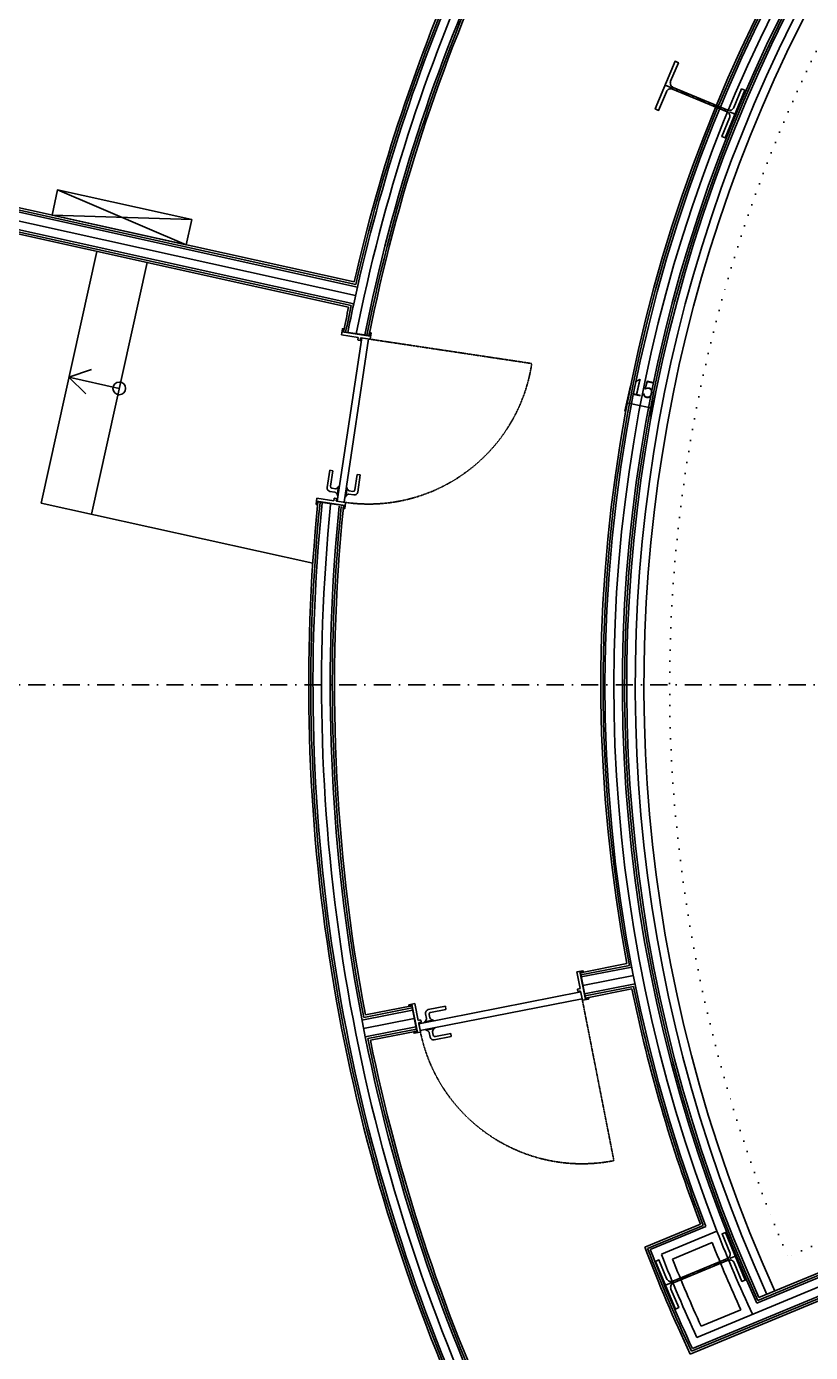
# Model space of a CAD drawing. Header units: millimetres. Extents: x 132785 to 150483, y 90225 to 103753.
# Drawn here: x 143646 to 144102, y 101854 to 102626 of the extents above; entities that cross this region are included whole.
import ezdxf

# ---------------------------------------------------------------- set-up
doc = ezdxf.new("R2010")
doc.units = ezdxf.units.MM
for name, pattern in [('061-GZM-AP-100$0$DASHDOT', [1, 0.5, -0.25, 0, -0.25]), ('061-GZM-AP-100$0$HIDDEN', [0.375, 0.25, -0.125]), ('DASHDOT', [1, 0.5, -0.25, 0, -0.25]), ('DOT', [6.35, 0, -6.35])]:
    doc.linetypes.add(name, pattern=pattern)
doc.layers.add('061-GZM-AP-100$0$A-kapi', color=2, linetype='Continuous')
doc.layers.add('061-GZM-AP-100$0$A-kiris', color=252, linetype='Continuous', lineweight=0)
doc.styles.add('061-GZM-AP-100$0$text-50', font='ARIALN.TTF', dxfattribs={"height": 10})

msp = doc.modelspace()

# ---------------------------------------------------------------- linework, layer by layer
at = {"color": 253, "linetype": '061-GZM-AP-100$0$DASHDOT', "ltscale": 10}
for p, q in [((144017.602, 102591.499), (144058.258, 102574.672)), ((144017.788, 101893.484), (144058.434, 101910.333))]:
    msp.add_line(p, q, dxfattribs=at)
at = {"color": 253}
for p, q in [((143838.635, 102474.042), (143445.66, 102561.052)), ((143837.692, 102475.531), (143445.93, 102562.272)), ((143836.723, 102477.026), (143446.201, 102563.493)), ((143833.48, 102462.38), (143442.958, 102548.848)), ((143834.989, 102463.327), (143443.228, 102550.068)), ((143836.473, 102464.278), (143443.498, 102551.288)), ((143661.003, 102515.933), (143664.246, 102530.578)), ((143664.246, 102530.578), (143742.354, 102513.284)), ((143664.246, 102530.578), (143739.112, 102498.638)), ((143739.112, 102498.638), (143661.003, 102515.933)), ((143742.354, 102513.284), (143661.003, 102515.933)), ((143742.354, 102513.284), (143739.112, 102498.638)), ((143836.473, 102464.278), (143838.589, 102474.052)), ((143997.464, 102416.557), (143994.221, 102401.911)), ((143995.302, 102406.793), (144009.951, 102403.55)), ((144012.112, 102413.313), (144008.87, 102398.668)), ((143995.35, 102080.522), (143968.363, 102075.222)), ((143971.253, 102060.504), (143968.363, 102075.222)), ((143996.808, 102079.534), (143968.604, 102073.996)), ((143998.267, 102078.547), (143968.844, 102072.769)), ((144000.194, 102068.734), (143970.771, 102062.957)), ((143999.216, 102067.268), (143971.012, 102061.73)), ((143998.24, 102065.803), (143971.253, 102060.503)), ((143870.718, 102053.501), (143841.263, 102047.717)), ((143870.477, 102054.728), (143842.256, 102049.186)), ((143870.237, 102055.954), (143843.25, 102050.655)), ((143873.127, 102041.235), (143870.237, 102055.954)), ((143872.645, 102043.688), (143843.19, 102037.905)), ((143872.886, 102042.462), (143844.664, 102036.92)), ((143873.127, 102041.235), (143846.14, 102035.936)), ((144241.892, 101953.906), (144070.864, 101883.01)), ((144242.52, 101955.519), (144071.501, 101884.628)), ((144243.149, 101957.133), (144072.14, 101886.246)), ((144032.204, 101853.453), (144235.724, 101937.818)), ((144032.828, 101855.065), (144236.332, 101939.423)), ((144033.454, 101856.678), (144236.943, 101941.029)), ((144038.105, 101928.967), (144005.76, 101915.559)), ((144039.706, 101928.278), (144007.363, 101914.871)), ((144041.31, 101927.589), (144008.967, 101914.182)), ((144044.955, 101918.275), (144021.858, 101908.701)), ((144038.513, 101869.6), (144061.62, 101879.179))]:
    msp.add_line(p, q, dxfattribs=at)
at = {"color": 253, "ltscale": 12}
for p, q in [((143837.531, 102469.165), (143444.56, 102556.174)), ((143999.217, 102073.638), (143969.808, 102067.863)), ((143871.682, 102048.595), (143842.215, 102042.809)), ((144239.402, 101947.461), (144035.971, 101863.134)), ((144047.739, 101924.842), (144015.401, 101911.437))]:
    msp.add_line(p, q, dxfattribs=at)
at = {"color": 253, "ltscale": 5}
for p, q in [((143654.601, 102348.354), (143687.027, 102494.807)), ((143683.891, 102341.869), (143716.318, 102488.322)), ((143670.814, 102421.581), (143683.87, 102426.101)), ((143700.105, 102415.095), (143670.814, 102421.581)), ((143670.814, 102421.581), (143680.741, 102411.971)), ((143812.653, 102313.359), (143654.601, 102348.354))]:
    msp.add_line(p, q, dxfattribs=at)
at = {"color": 6, "linetype": 'DASHDOT', "ltscale": 20}
msp.add_line((141576.816, 102242.716), (147851.025, 102242.716), dxfattribs=at)
at = {"color": 253, "linetype": 'DOT'}
msp.add_line((144509.38, 102096.861), (144088.954, 101909.97), dxfattribs=at)
at = {"color": 253, "linetype": 'Continuous'}
for points in [[(144057.57, 102578.501), (144062.054, 102589.335), (144063.994, 102588.531), (144052.521, 102560.812), (144050.581, 102561.615), (144055.065, 102572.449, 0.4142136), (144053.603, 102575.976), (144021.818, 102589.132, 0.4142136), (144018.29, 102587.67), (144013.806, 102576.836), (144011.866, 102577.639), (144023.339, 102605.359), (144025.279, 102604.556), (144020.795, 102593.722, 0.4142136), (144022.257, 102590.195), (144054.042, 102577.039, 0.4142136)], [(144057.749, 101906.504), (144062.238, 101895.672), (144064.178, 101896.477), (144052.691, 101924.19), (144050.751, 101923.386), (144055.24, 101912.554, -0.4142136), (144053.78, 101909.026), (144022.002, 101895.854, -0.4142136), (144018.474, 101897.314), (144013.984, 101908.145), (144012.044, 101907.341), (144023.532, 101879.628), (144025.472, 101880.432), (144020.982, 101891.263, -0.4142136), (144022.443, 101894.791), (144054.221, 101907.964, -0.4142136)]]:
    msp.add_lwpolyline(points, format="xyb", close=True, dxfattribs=at)
at = {"color": 253, "ltscale": 5}
msp.add_circle((143700.105, 102415.095), 3.641, dxfattribs=at)
at = {"color": 253}
for radius, start, end in [(1510, 130.01534, 210.01534), (1450, 130.01534, 210.01534), (880, 34.409678, 190.621008), (878.75, 34.328868, 190.701817), (877.5, 23.984511, 201.046084), (867.5, 335.533624, 204.497056), (866.25, 335.613489, 204.417191), (865, 335.69358, 204.337099), (1036.25, 155.233981, 168.686378), (1035, 155.16197, 168.707441), (1050, 156.014581, 167.106081), (1048.75, 155.944476, 167.173885), (1047.5, 155.874202, 167.241851), (1037.5, 155.305815, 168.689716), (1050, 167.924599, 168.722663), (1048.75, 167.856795, 168.719404), (1047.5, 167.788829, 168.716137), (1050, 174.187687, 204.016105), (1048.75, 174.194221, 204.086209), (1047.5, 174.20077, 204.156483), (1037.5, 174.253735, 204.72487), (1036.25, 174.260428, 190.763756), (1035, 174.267137, 190.694139), (878.75, 191.516842, 200.966644), (880, 191.597652, 200.887427), (1036.25, 191.454904, 204.796704), (1035, 191.52452, 204.868715), (915, 200.949711, 205.177492), (913.75, 201.025977, 205.102674), (912.5, 201.102449, 205.027656), (877.5, 201.699161, 204.474463), (902.5, 201.72177, 204.420174)]:
    msp.add_arc((144860.273, 102242.716), radius, start, end, dxfattribs=at)
at = {"color": 253, "ltscale": 12}
for radius, start, end in [(872.5, 335.544985, 201.366092), (1042.5, 155.591396, 168.70299), (1042.5, 174.227125, 204.43929), (872.5, 201.366092, 204.814266), (907.5, 201.410419, 204.725557)]:
    msp.add_arc((144860.273, 102242.716), radius, start, end, dxfattribs=at)
for radius, start, end in [(860, 335.682985, 204.347695), (855, 335.672266, 204.358414)]:
    msp.add_arc((144860.273, 102242.716), radius, start, end)
at = {"color": 253, "linetype": 'DOT'}
msp.add_arc((144860.273, 102242.716), 840, 336.695459, 203.335259, dxfattribs=at)
at = {"color": 7}
msp.add_arc((144860.273, 102242.716), 1380.444, 230.015262, 344.392782, dxfattribs=at)
at = {"layer": '061-GZM-AP-100$0$A-kapi', "color": 253}
for p, q in [((143829.855, 102449.668), (143829.336, 102446.212)), ((143839.15, 102444.737), (143829.336, 102446.212)), ((143829.798, 102447.942), (143829.925, 102448.788)), ((143829.925, 102448.788), (143830.572, 102448.69)), ((143830.722, 102449.689), (143830.026, 102449.794)), ((143830.652, 102448.749), (143830.686, 102448.982)), ((143830.686, 102448.982), (143830.781, 102449.61)), ((143845.505, 102446.654), (143845.54, 102446.886)), ((143845.54, 102446.886), (143845.634, 102447.514)), ((143846.232, 102446.474), (143845.564, 102446.574)), ((143845.714, 102447.573), (143846.432, 102447.465)), ((143839.15, 102444.737), (143838.946, 102443.382)), ((143839.072, 102443.212), (143840.16, 102443.048)), ((143840.452, 102443.98), (143840.331, 102443.174)), ((143840.504, 102444.331), (143840.417, 102443.748)), ((143840.732, 102444.499), (143845.87, 102443.727)), ((143814.552, 102347.821), (143815.072, 102351.277)), ((143815.375, 102347.546), (143814.679, 102347.65)), ((143815.005, 102349.487), (143814.878, 102348.642)), ((143814.878, 102348.642), (143815.525, 102348.545)), ((143815.005, 102349.487), (143831.292, 102347.04)), ((143824.886, 102349.803), (143815.072, 102351.277)), ((143815.489, 102347.837), (143815.454, 102347.605)), ((143815.584, 102348.465), (143815.489, 102347.837)), ((143824.886, 102349.803), (143825.089, 102351.157)), ((143825.26, 102351.284), (143826.348, 102351.12)), ((143826.3, 102349.792), (143826.474, 102350.949)), ((143826.468, 102349.565), (143831.606, 102348.793)), ((143826.814, 102349.513), (143831.606, 102348.793)), ((143830.362, 102345.87), (143830.268, 102345.242)), ((143830.327, 102345.163), (143831.045, 102345.055)), ((143830.397, 102346.103), (143830.362, 102345.87)), ((143831.145, 102346.061), (143830.477, 102346.162)), ((143831.215, 102345.181), (143831.732, 102348.622)), ((143969.652, 102076.417), (143966.222, 102075.744)), ((143968.134, 102066.006), (143966.222, 102075.744)), ((143968.007, 102075.891), (143968.846, 102076.055)), ((143968.846, 102076.055), (143968.972, 102075.413)), ((143969.054, 102075.358), (143969.285, 102075.404)), ((143969.285, 102075.404), (143969.908, 102075.526)), ((143969.963, 102075.608), (143969.828, 102076.299)), ((143966.672, 102065.566), (143966.884, 102064.486)), ((143968.134, 102066.006), (143966.79, 102065.742)), ((143967.859, 102064.525), (143967.06, 102064.368)), ((143968.208, 102064.593), (143967.629, 102064.48)), ((143968.443, 102064.436), (143969.444, 102059.337)), ((143972.152, 102059.92), (143972.022, 102060.583)), ((143972.077, 102060.665), (143972.308, 102060.711)), ((143972.308, 102060.711), (143972.931, 102060.833)), ((143973.013, 102060.778), (143973.153, 102060.066)), ((143868.609, 102055.706), (143868.473, 102056.397)), ((143868.592, 102056.573), (143872.021, 102057.246)), ((143868.922, 102055.696), (143868.691, 102055.651)), ((143869.545, 102055.818), (143868.922, 102055.696)), ((143870.313, 102056.707), (143869.474, 102056.542)), ((143869.474, 102056.542), (143869.6, 102055.901)), ((143870.313, 102056.707), (143873.486, 102040.546)), ((143873.933, 102047.508), (143872.021, 102057.246)), ((143873.933, 102047.508), (143875.278, 102047.772)), ((143874.242, 102045.938), (143875.243, 102040.84)), ((143874.309, 102045.595), (143875.243, 102040.84)), ((143874.399, 102046.173), (143875.547, 102046.398)), ((143875.454, 102047.654), (143875.666, 102046.575)), ((143871.394, 102040.824), (143871.534, 102040.111)), ((143872.072, 102041.028), (143871.449, 102040.906)), ((143871.71, 102039.993), (143875.124, 102040.664)), ((143872.303, 102041.074), (143872.072, 102041.028)), ((143872.515, 102040.355), (143872.385, 102041.018))]:
    msp.add_line(p, q, dxfattribs=at)
at = {"layer": '061-GZM-AP-100$0$A-kapi', "color": 253, "ltscale": 3}
for p, q in [((143846.085, 102445.495), (143829.798, 102447.942)), ((143845.38, 102445.823), (143830.547, 102448.052)), ((143846.558, 102447.295), (143846.041, 102443.853)), ((143846.232, 102446.474), (143846.085, 102445.495)), ((143841.118, 102444.441), (143826.854, 102349.507)), ((143845.083, 102443.846), (143830.819, 102348.911)), ((143820.99, 102357.467), (143822.491, 102367.463)), ((143824.273, 102367.196), (143822.491, 102367.463)), ((143822.92, 102358.189), (143824.273, 102367.196)), ((143837.141, 102356.053), (143838.494, 102365.059)), ((143838.494, 102365.059), (143840.275, 102364.791)), ((143838.773, 102354.795), (143840.275, 102364.791)), ((143825.55, 102354.758), (143822.672, 102355.191)), ((143823.761, 102357.051), (143825.848, 102356.738)), ((143826.902, 102353.037), (143827.646, 102357.985)), ((143831.82, 102352.298), (143832.563, 102357.247)), ((143833.618, 102353.546), (143836.497, 102353.113)), ((143836.002, 102355.212), (143833.915, 102355.525)), ((143830.522, 102346.933), (143815.688, 102349.162)), ((143831.145, 102346.061), (143831.292, 102347.04)), ((143971.181, 102059.729), (143968.007, 102075.891)), ((143971.253, 102060.504), (143968.363, 102075.222)), ((143968.518, 102064.053), (143874.317, 102045.555)), ((143969.29, 102060.118), (143875.089, 102041.621)), ((143973.035, 102059.889), (143969.62, 102059.219)), ((143972.152, 102059.92), (143971.181, 102059.729)), ((143873.127, 102041.235), (143870.237, 102055.954)), ((143879.841, 102053.755), (143889.76, 102055.703)), ((143881.17, 102052.181), (143890.107, 102053.935)), ((143890.107, 102053.935), (143889.76, 102055.703)), ((143877.657, 102046.697), (143882.568, 102047.661)), ((143878.824, 102048.549), (143878.263, 102051.406)), ((143880.381, 102051.006), (143880.788, 102048.935)), ((143872.515, 102040.355), (143873.486, 102040.546)), ((143878.616, 102041.817), (143883.526, 102042.781)), ((143880.395, 102040.544), (143880.956, 102037.687)), ((143882.766, 102038.859), (143882.36, 102040.93)), ((143883.306, 102036.109), (143893.225, 102038.057)), ((143883.941, 102038.069), (143892.878, 102039.824)), ((143892.878, 102039.824), (143893.225, 102038.057))]:
    msp.add_line(p, q, dxfattribs=at)
at = {"layer": '061-GZM-AP-100$0$A-kapi', "color": 253, "linetype": '061-GZM-AP-100$0$HIDDEN'}
for p, q in [((143845.083, 102443.846), (143940.017, 102429.582)), ((143969.29, 102060.118), (143987.788, 101965.917))]:
    msp.add_line(p, q, dxfattribs=at)
at = {"layer": '061-GZM-AP-100$0$A-kapi', "color": 253}
for centre, radius, start, end in [((143830.003, 102449.646), 0.15, 81.455175, 171.455175), ((143830.582, 102448.76), 0.07, 261.455175, 351.455175), ((143830.712, 102449.62), 0.07, 351.455175, 81.455175), ((143845.574, 102446.644), 0.07, 171.455175, 261.455175), ((143845.704, 102447.504), 0.07, 81.455175, 171.455175), ((143846.41, 102447.317), 0.15, 351.455175, 81.455175), ((143839.094, 102443.36), 0.15, 171.455175, 261.455175), ((143840.182, 102443.197), 0.15, 261.455175, 351.455175), ((143840.702, 102444.302), 0.2, 81.455175, 171.455175), ((143814.701, 102347.799), 0.15, 171.455175, 261.455175), ((143815.385, 102347.615), 0.07, 261.455175, 351.455175), ((143815.514, 102348.475), 0.07, 351.455175, 81.455175), ((143825.238, 102351.135), 0.15, 81.455175, 171.455175), ((143826.498, 102349.763), 0.2, 171.455175, 261.455175), ((143826.325, 102350.972), 0.15, 351.455175, 81.455175), ((143830.337, 102345.232), 0.07, 171.455175, 261.455175), ((143830.466, 102346.092), 0.07, 81.455175, 171.455175), ((143831.067, 102345.203), 0.15, 261.455175, 351.455175), ((143831.584, 102348.645), 0.15, 351.455175, 81.455175), ((143969.041, 102075.427), 0.07, 191.109325, 281.109325), ((143969.681, 102076.27), 0.15, 11.109325, 101.109325), ((143969.895, 102075.595), 0.07, 281.109325, 11.109325), ((143966.819, 102065.595), 0.15, 101.109325, 191.109325), ((143967.031, 102064.515), 0.15, 191.109325, 281.109325), ((143968.246, 102064.397), 0.2, 11.109325, 101.109325), ((143972.091, 102060.597), 0.07, 101.109325, 191.109325), ((143972.944, 102060.764), 0.07, 11.109325, 101.109325), ((143973.006, 102060.037), 0.15, 281.109325, 11.109325), ((143868.62, 102056.426), 0.15, 101.109325, 191.109325), ((143868.678, 102055.719), 0.07, 191.109325, 281.109325), ((143869.531, 102055.887), 0.07, 281.109325, 11.109325), ((143874.438, 102045.977), 0.2, 101.109325, 191.109325), ((143875.306, 102047.625), 0.15, 11.109325, 101.109325), ((143875.518, 102046.546), 0.15, 281.109325, 11.109325), ((143871.462, 102040.837), 0.07, 101.109325, 191.109325), ((143871.681, 102040.14), 0.15, 191.109325, 281.109325), ((143872.316, 102041.005), 0.07, 11.109325, 101.109325), ((143875.095, 102040.811), 0.15, 281.109325, 11.109325)]:
    msp.add_arc(centre, radius, start, end, dxfattribs=at)
at = {"layer": '061-GZM-AP-100$0$A-kapi', "color": 253, "ltscale": 3}
for centre, radius, start, end in [((143845.892, 102443.876), 0.15, 261.455175, 351.455175), ((143822.969, 102357.17), 2.002, 171.455175, 261.455175), ((143823.909, 102358.041), 1.001, 171.455175, 261.455175), ((143825.476, 102354.263), 0.5, 59.513715, 81.455175), ((143824.476, 102352.564), 2.472, 11.026011, 59.513715), ((143825.922, 102357.232), 0.5, 261.455175, 283.396636), ((143825.465, 102359.15), 2.472, 283.396636, 331.88434), ((143827.694, 102353.368), 0.859, 202.692519, 244.691488), ((143828.305, 102357.436), 0.859, 98.218862, 140.217832), ((143834, 102351.133), 2.472, 103.396636, 151.88434), ((143831.771, 102356.915), 0.859, 22.692519, 64.691488), ((143834.99, 102357.719), 2.472, 191.026011, 239.513715), ((143833.544, 102353.051), 0.5, 81.455175, 103.396636), ((143833.99, 102356.02), 0.5, 239.513715, 261.455175), ((143836.151, 102356.201), 1.001, 261.455175, 351.455175), ((143836.794, 102355.093), 2.002, 261.455175, 351.455175), ((143831.16, 102352.847), 0.859, 278.218862, 320.217832), ((143969.591, 102059.366), 0.15, 191.109325, 281.109325), ((143880.227, 102051.791), 2.002, 101.109325, 191.109325), ((143881.363, 102051.198), 1.001, 101.109325, 191.109325), ((143878.236, 102046.063), 0.859, 132.346669, 174.345638), ((143876.396, 102048.823), 2.472, 300.680161, 349.167865), ((143878.333, 102048.453), 0.5, 349.167865, 11.109325), ((143881.279, 102049.031), 0.5, 191.109325, 213.050786), ((143882.931, 102050.107), 2.472, 213.050786, 261.53849), ((143882.272, 102046.855), 0.859, 27.873013, 69.871982), ((143878.911, 102042.623), 0.859, 207.873013, 249.871982), ((143878.252, 102039.372), 2.472, 33.050786, 81.53849), ((143879.904, 102040.447), 0.5, 11.109325, 33.050786), ((143882.92, 102038.073), 2.002, 191.109325, 281.109325), ((143882.851, 102041.026), 0.5, 169.167865, 191.109325), ((143884.787, 102040.655), 2.472, 120.680161, 169.167865), ((143883.748, 102039.052), 1.001, 191.109325, 281.109325), ((143882.947, 102043.416), 0.859, 312.346669, 354.345638)]:
    msp.add_arc(centre, radius, start, end, dxfattribs=at)
at = {"layer": '061-GZM-AP-100$0$A-kapi', "color": 253, "linetype": '061-GZM-AP-100$0$HIDDEN'}
for centre, start, end in [((143845.083, 102443.846), 261.455188, 351.455175), ((143969.29, 102060.118), 191.109338, 281.109325)]:
    msp.add_arc(centre, 96, start, end, dxfattribs=at)
at = {"layer": '061-GZM-AP-100$0$A-kiris', "color": 253, "linetype": '061-GZM-AP-100$0$HIDDEN', "ltscale": 50}
for radius in [1450, 1400]:
    msp.add_circle((144860.273, 102242.716), radius, dxfattribs=at)

# ---------------------------------------------------------------- texts
at = {"color": 253, "insert": (144004.813, 102415.048), "char_height": 10, "attachment_point": 5, "rotation": 347.51534, "style": '061-GZM-AP-100$0$text-50'}
msp.add_mtext('\\A1;15', dxfattribs=at)

doc.saveas('drawing.dxf')
